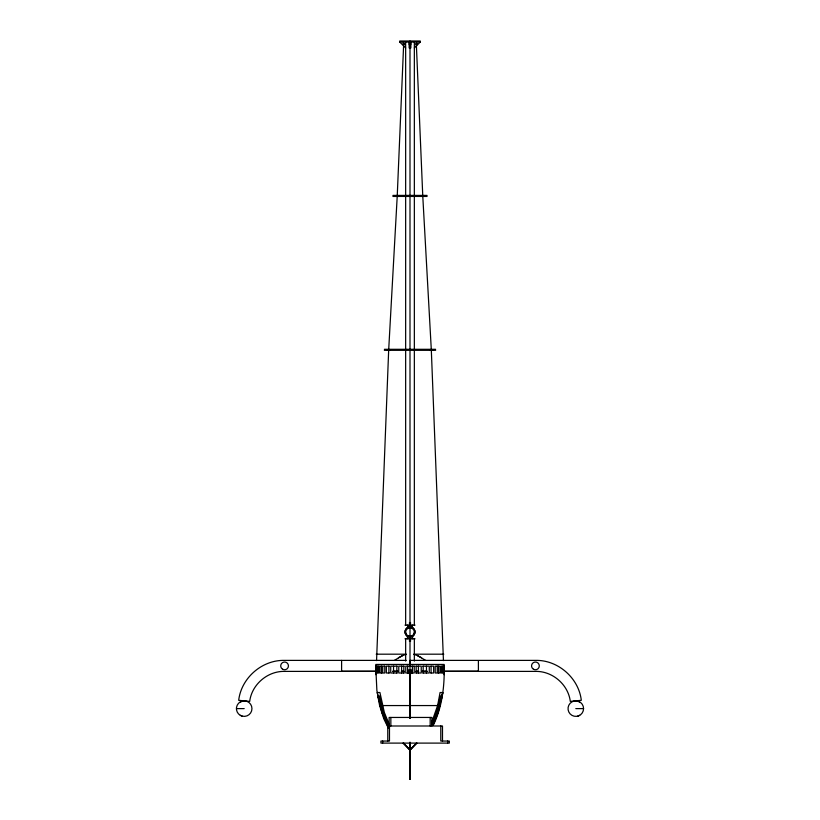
<?xml version="1.0" encoding="UTF-8"?>
<svg xmlns="http://www.w3.org/2000/svg" width="820" height="820" viewBox="0 0 820 820"><rect width="100%" height="100%" fill="white"/><g stroke="black" fill="none" stroke-linecap="round" stroke-linejoin="round"><path stroke-width="1.23" d="M341.602 671.17L341.602 660.397M410.338 776.499L410.338 779L409.662 779L409.662 770.462L410.338 770.462M409.662 749.941L409.662 746.856M409.662 744.662L409.662 743.104M409.662 718.228L409.662 671.939L410.338 671.939L410.338 718.228M410 770.462L410 779L410 772.676M410 749.121L410 744.662M410 718.228L410 671.939M410 665.881L410 664.989M410 664.456L410 660.387L535.573 660.387C558.02 659.885 578.736 678.017 581.308 700.311L570.3 701.387C568.219 684.464 552.321 670.893 535.286 671.395L444.194 671.375M410.338 771.886L410.338 742.612L409.662 742.612L409.662 771.886M410.338 673.548L410.338 671.939M433.534 724.736C442.308 706.512 444.594 685.909 444.194 665.891M478.398 660.561L478.398 671.344M376.554 660.623L388.69 349.812L397.239 195.918L403.665 44.013C406.781 46.617 401.544 39.801 403.44 44.844M442.175 695.944L441.56 698.23L442.81 692.531L438.126 712.467L433.216 724.736M441.56 698.23L442.452 692.531L440.073 692.531L437.613 705.559L431.566 722.789M413.762 634.126L414.192 633.081M432.806 724.736L437.736 712.467L441.601 695.944L440.422 695.944L436.527 712.467L431.556 724.736M415.73 43.409C417.667 48.605 416.242 39.309 416.939 44.618M406.443 629.514L406.925 628.889M416.375 743.104L410 749.941L403.173 743.104M416.714 743.104L410 749.941L403.286 743.104M416.827 743.104L410 749.941L403.624 743.104M403.061 44.618L404.27 43.409M414.346 47.939L420.26 42.025L420.26 41L399.74 41L399.74 42.025L405.654 47.939M407.827 628.192A4.346 4.346 0 0 0 407.827 635.715A4.346 4.346 0 0 0 414.346 631.953A4.346 4.346 0 0 0 407.827 628.192L407.468 625.117M411.302 636.084L411.302 636.812C416.13 635.746 416.13 628.171 411.302 627.105L411.302 627.833M394.748 660.09L402.548 655.631A195.56 54.673 -90 0 1 405.633 654.596L405.664 654.585A193.612 54.13 -90 0 1 406.248 654.462M398.387 657.742L402.548 655.631M408.698 627.105C403.87 628.171 403.87 635.746 408.698 636.812A5.022 5.022 0 0 1 408.698 627.105L408.698 627.833M242.187 716.116L240.311 715.337A7.759 7.759 0 0 1 240.311 701.889L244.196 700.854M577.813 716.116L579.689 715.337M408.872 627.761L411.127 627.761M399.74 42.025L420.26 42.025M409.149 43.409L410.851 43.409M409.149 44.618L410.851 44.618M392.903 195.406L427.097 195.406M392.903 196.431L427.097 196.431M384.354 349.299L435.645 349.299M386.989 349.812L390.402 349.812M429.598 349.812L433.011 349.812M384.354 350.324L435.645 350.324M409.487 624.389L410.512 624.389M404.977 625.117L415.022 625.117M404.977 638.8L415.022 638.8M409.487 639.528L410.512 639.528M376.195 654.186L406.248 654.186M413.751 654.186L443.804 654.186M406.197 660.387L284.427 660.387C261.98 659.885 241.264 678.017 238.692 700.311L249.7 701.387C251.781 684.464 267.679 670.893 284.714 671.395L375.806 671.375M375.888 666.158L375.888 672.995M382.028 666.158L379.885 666.158L379.885 672.995L382.028 672.995M389.336 666.158L386.353 666.158L386.353 672.995L389.336 672.995M397.208 666.158L390.73 666.158L390.73 672.995L397.208 672.995M404.116 666.158L398.776 666.158L398.776 672.995L404.116 672.995M415.883 666.158L421.224 666.158L421.224 672.995L415.883 672.995M422.792 666.158L429.27 666.158L429.27 672.995L422.792 672.995M430.664 666.158L433.647 666.158L433.647 672.995L430.664 672.995M437.972 666.158L440.114 666.158L440.114 672.995L437.972 672.995M444.112 666.158L444.112 672.995M341.602 671.231L375.806 671.201M392.903 671.191L397.823 671.231M401.318 671.191L403.911 671.231M416.088 671.231L418.682 671.191M422.177 671.231L427.097 671.191M444.194 671.201L478.398 671.17M392.903 671.365L397.782 671.354M401.452 671.365L403.891 671.365M416.109 671.365L418.548 671.365M422.218 671.354L427.097 671.365M409.662 674.675L410.338 674.675M444.071 674.706L444.194 664.446L375.806 664.446L375.929 674.706M409.662 677.105L410.338 677.105M388.526 727.852L381.874 712.467L377.19 692.531L379.926 692.531L384.344 712.467L389.315 724.736M378.44 698.23L376.892 690.583L376.124 674.706M377.825 695.944L379.619 705.559L440.381 705.559M409.662 707.937L410.338 707.937M236.437 708.613L244.196 708.613M575.804 708.613L583.563 708.613A7.759 7.759 0 0 1 571.919 715.337A7.759 7.759 0 0 1 571.919 701.889A7.759 7.759 0 0 1 583.563 708.613M409.662 743.689L410.338 743.689M409.662 744.252L410.338 744.252M409.662 744.816L410.338 744.816M409.662 745.39L410.338 745.39M409.662 765.275L410.338 765.275M409.662 772.112L410.338 772.112M575.804 700.854L579.689 701.889M417.534 655.672L425.252 660.09M421.613 657.742L417.452 655.631A195.56 54.673 90 0 0 414.366 654.596A193.612 54.13 90 0 0 413.751 654.462M412.173 628.192L412.511 625.117M413.075 628.889L413.557 629.514M388.362 726.817L382.263 712.467L378.399 695.944L379.578 695.944L383.473 712.467L388.444 724.736M388.219 727.852L383.852 718.894L379.619 705.559M405.808 633.081L406.238 634.126M416.488 44.854L416.334 44.013L422.761 195.918L431.31 349.812L443.446 660.623M410 743.996L410 743.104M409.662 745.944L409.662 747.553M447.617 741.054L447.617 743.104M442.492 741.054L442.492 725.997L387.768 725.997L387.768 741.054M440.781 725.997L440.781 741.054L449.329 741.054L449.329 743.104L380.931 743.104L380.931 741.054L389.479 741.054L389.479 725.997M438.546 666.158L438.546 672.995M431.884 725.997L431.884 717.449L389.141 717.449L389.141 725.997M431.31 349.299L431.31 350.324M431.084 666.158L431.084 672.995M430.182 717.449L430.182 725.997M426.461 666.158L426.461 672.995M423.161 666.158L423.161 672.995M422.761 195.406L422.761 196.431M418.405 666.158L418.405 672.995M416.17 666.158L416.17 672.995M414.346 42.025L414.346 625.117M414.346 638.8L414.346 661.084M412.532 636.299L412.511 638.8M412.378 666.158L412.378 672.995M410.851 42.025L410.851 47.939L409.149 47.939L409.149 42.025M410.512 622.482L410.512 627.618L409.487 627.618L409.487 622.482M410.512 641.435L410.512 636.299L409.487 636.299L409.487 641.435M410.338 743.104L410.338 779M410 41L410 717.818M410 742.141L410 771.886M409.662 671.939L409.662 675.864M409.662 772.676L409.662 779M408.698 636.084L408.698 636.812M407.622 666.158L407.622 672.995M407.468 636.299L407.489 638.8M405.654 42.025L405.654 625.117M405.654 638.8L405.654 661.084M403.829 666.158L403.829 672.995M401.595 666.158L401.595 672.995M397.239 195.406L397.239 196.431M396.839 666.158L396.839 672.995M393.538 666.158L393.538 672.995M390.853 717.449L390.853 725.997M388.916 666.158L388.916 672.995M388.69 349.299L388.69 350.324M382.643 741.054L382.643 743.104M381.454 666.158L381.454 672.995M410.902 673.599A1.712 1.712 0 0 0 410.389 670.473L409.61 670.473A1.712 1.712 0 0 0 409.098 673.599M407.519 671.477A2.562 2.562 0 0 1 412.481 671.477M240.311 715.337A7.759 7.759 0 0 0 251.955 708.613A7.759 7.759 0 0 0 240.311 701.889M411.302 627.105A5.022 5.022 0 0 1 411.302 636.812M377.097 666.158L376.441 666.158L376.441 672.995L377.097 672.995L377.097 666.158M378.881 666.158L377.774 666.158L377.774 672.995L378.881 672.995L378.881 666.158M384.816 666.158L382.745 666.158L382.745 672.995L384.816 672.995L384.795 666.158M414.223 666.158L405.777 666.158L405.777 672.995L414.223 672.995L414.223 666.158M437.255 666.158L435.184 666.158L435.205 672.995L437.255 672.995L437.255 666.158M442.226 666.158L441.119 666.158L441.119 672.995L442.226 672.995L442.226 666.158M443.558 666.158L442.902 666.158L442.902 672.995L443.558 672.995L443.558 666.158M282.633 669.253A3.885 3.885 0 0 0 288.455 665.891A3.885 3.885 0 0 0 282.633 662.529A3.885 3.885 0 0 0 282.633 669.253M533.482 669.253A3.885 3.885 0 0 0 539.304 665.891A3.885 3.885 0 0 0 533.482 662.529A3.885 3.885 0 0 0 533.482 669.253"/></g></svg>
